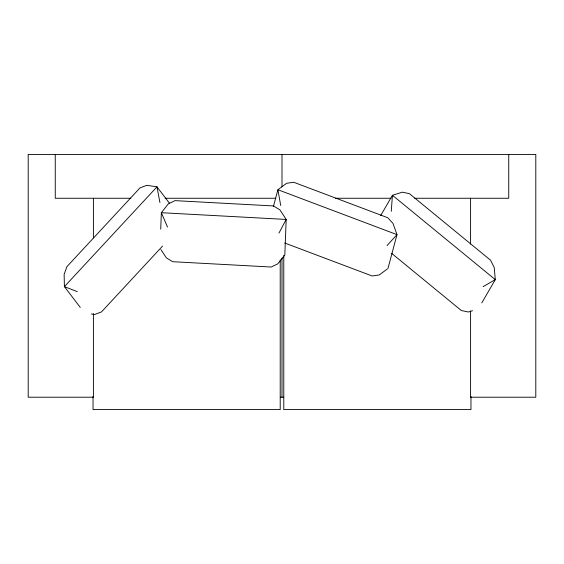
<?xml version="1.0" encoding="UTF-8"?>
<svg xmlns="http://www.w3.org/2000/svg" width="564" height="564" viewBox="0 0 564 564"><rect width="100%" height="100%" fill="white"/><g stroke="black" fill="none" stroke-linecap="round" stroke-linejoin="round"><path stroke-width="0.85" d="M160.733 229.16L161.36 212.706L168.396 203.801L175.016 200.636L273.498 205.952L279.857 209.815L286.181 219.445L284.82 254.956L277.791 263.86L271.171 267.026L172.69 261.71L166.331 257.84L160.909 249.591M391.261 211.324L392.445 195.285L402.372 192.162L409.401 193.649L490.553 260.201L494.212 267.484L495.291 279.631L481.79 302.896M273.378 206.664L277.897 189.723L286.632 183.286L293.717 182.264L387.687 217.704L392.981 223.393L396.993 234.638L387.954 268.52M278.968 233.073L286.181 219.445L161.36 212.706L167.508 227.052M380.686 215.54L392.445 195.285L495.291 279.631L483.094 286.646M387.059 245.58L396.993 234.638L277.897 189.723L280.71 205.472M162.552 246.094L101.492 311.913L94.689 314.493L91.297 313.986M387.285 269.021L379.219 274.957L372.134 275.979L284.764 243.028M472.512 310.715L468.374 312.012L461.345 310.531L391.698 253.405M130.841 198.253L55.258 198.253L55.258 154.416M165.097 198.253L275.845 198.253M335.608 198.253L390.993 198.253M414.702 198.253L508.742 198.253L508.742 154.416M280.245 397.218L283.755 397.218M77.275 291.659L64.416 286.625L64.127 274.414L66.947 266.624L139.978 187.897L146.781 185.316L156.975 186.846L169.658 203.477M80.271 307.415L64.416 286.625L156.975 186.846L159.929 202.561M470.961 396.379L470.961 409.584L283.784 409.584L283.784 255.492M470.587 198.253L470.587 244.036M470.587 310.94L470.587 397.218L535.8 397.218L535.8 154.416L28.2 154.416L28.2 397.218L93.412 397.218L93.412 313.584M282 154.416L282 186.86M282 258.122L282 397.218M280.216 259.891L280.216 409.584L93.039 409.584L93.039 396.379M93.412 198.253L93.412 237.874"/></g></svg>
